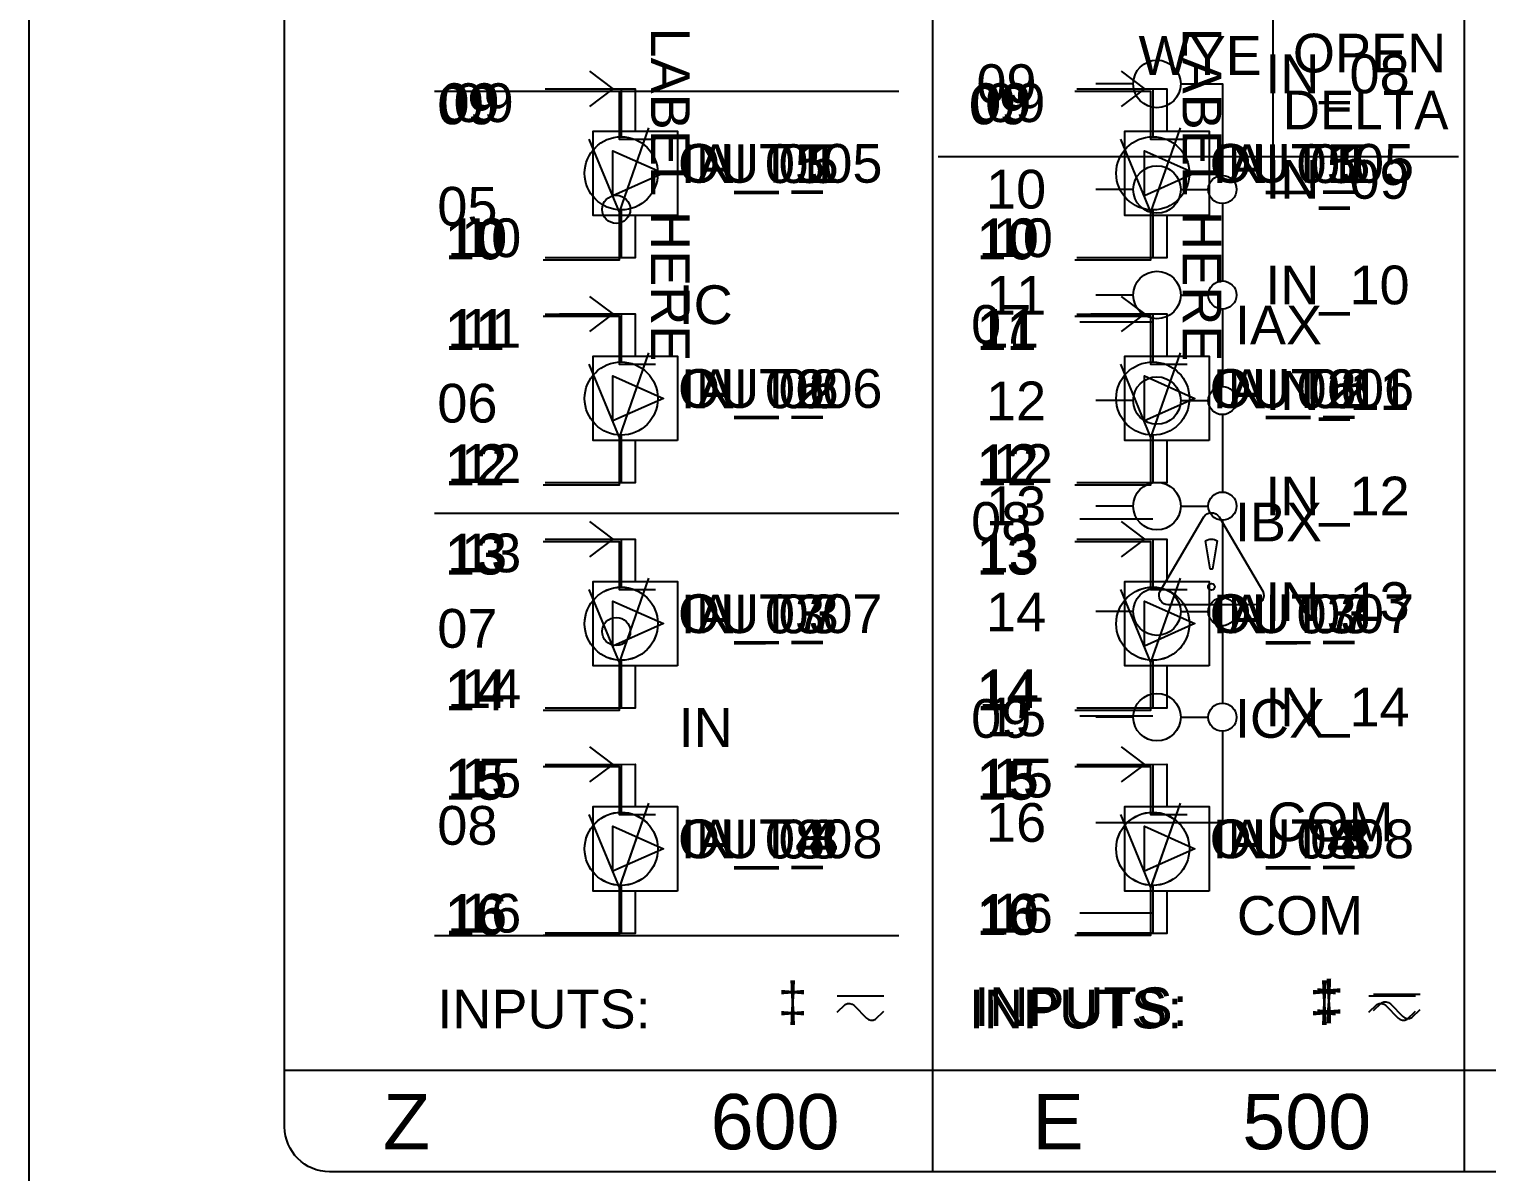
# Model space of a CAD drawing. Extents: x 1 to 23.7, y 0.2 to 17.
# Drawn here: x 15.579 to 18.17, y 11.35 to 13.38 of the extents above; entities that cross this region are included whole.
import ezdxf

# ---------------------------------------------------------------- set-up
doc = ezdxf.new("R2010")
doc.units = 0
doc.header["$MEASUREMENT"] = 0
for name, color, linetype in [('4_01__0-__EMPTY', 7, 'CONTINUOUS'), ('4_02__71___3__AVI', 7, 'CONTINUOUS'), ('4_03__73___3__ACI__3__AVI', 7, 'CONTINUOUS'), ('4_04__74___3__ACI__3__AVI', 7, 'CONTINUOUS'), ('4_05__1-___4__DI__4__DO__S', 7, 'CONTINUOUS'), ('4_06__B-___4__DI__4__DO__F', 7, 'CONTINUOUS'), ('4_07__C-___4__DI__3__DO', 7, 'CONTINUOUS'), ('4_08__2X___8__DO__STD_FORM', 7, 'CONTINUOUS'), ('4_09__2A___8__DO__STD_FORM', 7, 'CONTINUOUS'), ('4_10__2B___8__DO__STD__6__', 7, 'CONTINUOUS'), ('4_11__2C___8__DO__STD__2__', 7, 'CONTINUOUS'), ('4_12__3-___8__DI', 7, 'CONTINUOUS'), ('4_13__D-___14__DI', 7, 'CONTINUOUS'), ('4_14__5-___8__AI', 7, 'CONTINUOUS'), ('4_15__6-___4__AI__4__AO', 7, 'CONTINUOUS'), ('5_01__0-__EMPTY', 7, 'CONTINUOUS'), ('5_02__8-___4__ACI', 7, 'CONTINUOUS'), ('5_03__1-___4__DI__4__DO__S', 7, 'CONTINUOUS'), ('5_04__B-___4__DI__4__DO__F', 7, 'CONTINUOUS'), ('5_05__C-___4__DI__3__DO', 7, 'CONTINUOUS'), ('5_06__2X___8__DO__STD_FORM', 7, 'CONTINUOUS'), ('5_07__2A___8__DO__STD_FORM', 7, 'CONTINUOUS'), ('5_08__2B___8__DO__STD__6__', 7, 'CONTINUOUS'), ('5_09__2C___8__DO__STD__2__', 7, 'CONTINUOUS'), ('5_10__3-___8__DI', 7, 'CONTINUOUS'), ('5_11__5-___8__AI', 7, 'CONTINUOUS'), ('5_12__6-___4__AI__4__AO', 7, 'CONTINUOUS'), ('6_00_____DWG', 7, 'CONTINUOUS')]:
    doc.layers.add(name, color=color, linetype=linetype)
doc.styles.add('ARIAL', font='arial.ttf')

msp = doc.modelspace()

# ---------------------------------------------------------------- linework, layer by layer
at = {"layer": '4_02__71___3__AVI'}
for points in [[(17.7892, 15.2095), (17.7892, 13.1535)], [(17.1946, 13.1535), (18.1196, 13.1535)]]:
    msp.add_lwpolyline(points, dxfattribs=at)
for points in [[(17.6939, 12.5134), (17.7714, 12.3811, -0.555022), (17.7568, 12.3567), (17.6036, 12.3567, -0.555022), (17.5891, 12.3811), (17.6666, 12.5134, -0.531445)], [(17.6698, 12.4704, -0.299493), (17.6907, 12.4704), (17.6825, 12.4208), (17.6819, 12.4202), (17.6786, 12.4202), (17.678, 12.4208), (17.6698, 12.4704)]]:
    msp.add_lwpolyline(points, format="xyb", close=True, dxfattribs=at)
msp.add_circle((17.6802, 12.3888), 0.00597, dxfattribs=at)
at = {"layer": '4_03__73___3__ACI__3__AVI'}
for points in [[(17.7892, 15.2095), (17.7892, 13.1535)], [(17.1946, 13.1535), (18.1196, 13.1535)], [(17.4462, 12.8595), (17.5762, 12.8595)], [(17.4462, 12.5096), (17.5762, 12.5096)], [(17.4462, 12.1596), (17.5762, 12.1596)], [(17.4462, 11.8097), (17.5762, 11.8097)]]:
    msp.add_lwpolyline(points, dxfattribs=at)
at = {"layer": '4_04__74___3__ACI__3__AVI'}
for points in [[(17.7892, 15.2095), (17.7892, 13.1535)], [(17.1946, 13.1535), (18.1196, 13.1535)], [(17.4462, 12.8595), (17.5762, 12.8595)], [(17.4462, 12.5096), (17.5762, 12.5096)], [(17.4462, 12.1596), (17.5762, 12.1596)], [(17.4462, 11.8097), (17.5762, 11.8097)]]:
    msp.add_lwpolyline(points, dxfattribs=at)
at = {"layer": '4_05__1-___4__DI__4__DO__S'}
for points in [[(17.4412, 13.2735), (17.5761, 13.2735), (17.5761, 13.1885)], [(17.5761, 13.0585), (17.5761, 12.9735), (17.4412, 12.9735)], [(17.4412, 12.8734), (17.5761, 12.8734), (17.5761, 12.7884)], [(17.5761, 12.6584), (17.5761, 12.5734), (17.4412, 12.5734)], [(17.4412, 12.4733), (17.5761, 12.4734), (17.5761, 12.3884)], [(17.5761, 12.2584), (17.5761, 12.1734), (17.4412, 12.1734)], [(17.4412, 12.0735), (17.5761, 12.0735), (17.5761, 11.9883)], [(17.5761, 11.8583), (17.5761, 11.7733), (17.4412, 11.7733)], [(17.9602, 11.6623), (18.0431, 11.6623)]]:
    msp.add_lwpolyline(points, dxfattribs=at)
msp.add_lwpolyline([(17.9602, 11.6334), (17.9742, 11.6471, -0.328455), (17.9901, 11.645), (18.0124, 11.6229, 0.339292), (18.0284, 11.6208), (18.0431, 11.6353)], format="xyb", dxfattribs=at)
for centre in [(17.5761, 13.1235), (17.5761, 12.7234), (17.5761, 12.3234), (17.5761, 11.9233)]:
    msp.add_circle(centre, 0.065, dxfattribs=at)
at = {"layer": '4_06__B-___4__DI__4__DO__F'}
for points in [[(17.4412, 13.2735), (17.5761, 13.2735), (17.5761, 13.1885)], [(17.5761, 13.0585), (17.5761, 12.9735), (17.4412, 12.9735)], [(17.4412, 12.8734), (17.5761, 12.8734), (17.5761, 12.7884)], [(17.5761, 12.6584), (17.5761, 12.5734), (17.4412, 12.5734)], [(17.4412, 12.4733), (17.5761, 12.4734), (17.5761, 12.3884)], [(17.5761, 12.2584), (17.5761, 12.1734), (17.4412, 12.1734)], [(17.4412, 12.0735), (17.5761, 12.0735), (17.5761, 11.9883)], [(17.5761, 11.8583), (17.5761, 11.7733), (17.4412, 11.7733)], [(17.9602, 11.6623), (18.0431, 11.6623)]]:
    msp.add_lwpolyline(points, dxfattribs=at)
msp.add_lwpolyline([(17.9602, 11.6334), (17.9742, 11.6471, -0.328455), (17.9901, 11.645), (18.0124, 11.6229, 0.339292), (18.0284, 11.6208), (18.0431, 11.6353)], format="xyb", dxfattribs=at)
for centre in [(17.5761, 13.1235), (17.5761, 12.7234), (17.5761, 12.3233), (17.5761, 11.9235)]:
    msp.add_circle(centre, 0.065, dxfattribs=at)
at = {"layer": '4_07__C-___4__DI__3__DO'}
for points in [[(17.4412, 13.2735), (17.5761, 13.2735), (17.5761, 13.1885)], [(17.5761, 13.0585), (17.5761, 12.9735), (17.4412, 12.9735)], [(17.4412, 12.8734), (17.5761, 12.8734), (17.5761, 12.7884)], [(17.5761, 12.6584), (17.5761, 12.5734), (17.4412, 12.5734)], [(17.4412, 12.4733), (17.5761, 12.4734), (17.5761, 12.3884)], [(17.5761, 12.2584), (17.5761, 12.1734), (17.4412, 12.1734)], [(17.4412, 12.0735), (17.5761, 12.0735), (17.5761, 11.9883)], [(17.5761, 11.8583), (17.5761, 11.7733), (17.4412, 11.7733)], [(17.9602, 11.6623), (18.0431, 11.6623)]]:
    msp.add_lwpolyline(points, dxfattribs=at)
msp.add_lwpolyline([(17.9602, 11.6334), (17.9742, 11.6471, -0.328455), (17.9901, 11.645), (18.0124, 11.6229, 0.339292), (18.0284, 11.6208), (18.0431, 11.6353)], format="xyb", dxfattribs=at)
for centre in [(17.5761, 13.1235), (17.5761, 12.7234), (17.5761, 12.3233), (17.5761, 11.9235)]:
    msp.add_circle(centre, 0.065, dxfattribs=at)
at = {"layer": '4_08__2X___8__DO__STD_FORM'}
for points in [[(17.4373, 13.2695), (17.5722, 13.2695), (17.5722, 13.1844)], [(17.5186, 13.1844), (17.5722, 13.0544), (17.5722, 12.9694), (17.4373, 12.9694)], [(17.4373, 12.8695), (17.5722, 12.8695), (17.5722, 12.7844)], [(17.5186, 12.7844), (17.5722, 12.6544), (17.5722, 12.5694), (17.4373, 12.5694)], [(17.4373, 12.4696), (17.5722, 12.4696), (17.5722, 12.3845)], [(17.5186, 12.3844), (17.5722, 12.2544), (17.5722, 12.1695), (17.4373, 12.1695)], [(17.4373, 12.0696), (17.5722, 12.0696), (17.5722, 11.9845)], [(17.5186, 11.9844), (17.5722, 11.8545), (17.5722, 11.7695), (17.4373, 11.7695)]]:
    msp.add_lwpolyline(points, dxfattribs=at)
at = {"layer": '4_09__2A___8__DO__STD_FORM'}
for points in [[(17.4373, 13.2695), (17.5723, 13.2695), (17.5723, 13.2695), (17.5723, 13.1844), (17.6373, 13.1844)], [(17.6248, 13.2044), (17.5722, 13.0544), (17.5723, 12.9694), (17.4373, 12.9694)], [(17.4373, 12.8695), (17.5723, 12.8695), (17.5723, 12.8695), (17.5723, 12.7844), (17.6373, 12.7844)], [(17.6248, 12.8044), (17.5722, 12.6544), (17.5723, 12.5694), (17.4373, 12.5694)], [(17.4373, 12.4696), (17.5723, 12.4696), (17.5723, 12.4696), (17.5723, 12.3844), (17.6373, 12.3844)], [(17.6248, 12.4044), (17.5722, 12.2544), (17.5723, 12.1695), (17.4373, 12.1695)], [(17.4373, 12.0696), (17.5723, 12.0696), (17.5723, 12.0696), (17.5723, 11.9845), (17.6373, 11.9845)], [(17.6248, 12.0045), (17.5722, 11.8545), (17.5723, 11.7695), (17.4373, 11.7695)]]:
    msp.add_lwpolyline(points, dxfattribs=at)
at = {"layer": '4_10__2B___8__DO__STD__6__'}
for points in [[(17.4373, 13.2695), (17.5722, 13.2695), (17.5722, 13.1844)], [(17.5186, 13.1844), (17.5722, 13.0544), (17.5722, 12.9694), (17.4373, 12.9694)], [(17.4373, 12.8695), (17.5722, 12.8695), (17.5722, 12.7844)], [(17.5186, 12.7844), (17.5722, 12.6544), (17.5722, 12.5694), (17.4373, 12.5694)], [(17.4373, 12.4696), (17.5723, 12.4696), (17.5723, 12.4696), (17.5723, 12.3844), (17.6373, 12.3844)], [(17.6248, 12.4044), (17.5722, 12.2544), (17.5723, 12.1695), (17.4373, 12.1695)], [(17.4373, 12.0696), (17.5723, 12.0696), (17.5723, 12.0696), (17.5723, 11.9845), (17.6373, 11.9845)], [(17.6248, 12.0045), (17.5722, 11.8545), (17.5723, 11.7695), (17.4373, 11.7695)]]:
    msp.add_lwpolyline(points, dxfattribs=at)
at = {"layer": '4_11__2C___8__DO__STD__2__'}
for points in [[(17.4373, 13.2695), (17.5723, 13.2695), (17.5723, 13.2695), (17.5723, 13.1844), (17.6373, 13.1844)], [(17.6248, 13.2044), (17.5722, 13.0544), (17.5723, 12.9694), (17.4373, 12.9694)], [(17.4373, 12.8695), (17.5723, 12.8695), (17.5723, 12.8695), (17.5723, 12.7844), (17.6373, 12.7844)], [(17.6248, 12.8044), (17.5722, 12.6544), (17.5723, 12.5694), (17.4373, 12.5694)], [(17.4373, 12.4696), (17.5723, 12.4696), (17.5723, 12.4696), (17.5723, 12.3844), (17.6373, 12.3844)], [(17.6248, 12.4044), (17.5722, 12.2544), (17.5723, 12.1695), (17.4373, 12.1695)], [(17.4373, 12.0696), (17.5723, 12.0696), (17.5723, 12.0696), (17.5723, 11.9845), (17.6373, 11.9845)], [(17.6248, 12.0045), (17.5722, 11.8544), (17.5723, 11.7695), (17.4373, 11.7695)]]:
    msp.add_lwpolyline(points, dxfattribs=at)
at = {"layer": '4_12__3-___8__DI'}
for points in [[(17.4412, 13.2735), (17.5761, 13.2735), (17.5761, 13.1885)], [(17.5761, 13.0585), (17.5761, 12.9735), (17.4412, 12.9735)], [(17.4412, 12.8734), (17.5761, 12.8734), (17.5761, 12.7884)], [(17.5761, 12.6584), (17.5761, 12.5734), (17.4412, 12.5734)], [(17.4412, 12.4734), (17.5761, 12.4734), (17.5761, 12.3884)], [(17.5761, 12.2584), (17.5761, 12.1734), (17.4412, 12.1734)], [(17.4412, 12.0735), (17.5761, 12.0735), (17.5761, 11.9885)], [(17.5761, 11.8585), (17.5761, 11.7735), (17.4412, 11.7735)], [(17.9602, 11.6623), (18.0431, 11.6623)]]:
    msp.add_lwpolyline(points, dxfattribs=at)
msp.add_lwpolyline([(17.9602, 11.6334), (17.9742, 11.6471, -0.328455), (17.9901, 11.645), (18.0124, 11.6229, 0.339292), (18.0284, 11.6208), (18.0431, 11.6353)], format="xyb", dxfattribs=at)
for centre in [(17.5761, 13.1235), (17.5761, 12.7234), (17.5761, 12.3234), (17.5761, 11.9235)]:
    msp.add_circle(centre, 0.065, dxfattribs=at)
at = {"layer": '4_13__D-___14__DI'}
for points in [[(17.5413, 13.2823), (17.4748, 13.2823)], [(17.6258, 13.2823), (17.6998, 13.2823), (17.6998, 13.1198)], [(17.5413, 13.0948), (17.4748, 13.0948)], [(17.6258, 13.0948), (17.6749, 13.0948)], [(17.6998, 13.0698), (17.6998, 12.9323)], [(17.5413, 12.9073), (17.4748, 12.9073)], [(17.6258, 12.9073), (17.6749, 12.9073)], [(17.6998, 12.8823), (17.6998, 12.7448)], [(17.5413, 12.7198), (17.4748, 12.7198)], [(17.6258, 12.7198), (17.6749, 12.7198)], [(17.6998, 12.6948), (17.6998, 12.5573)], [(17.5413, 12.5323), (17.4748, 12.5323)], [(17.6258, 12.5323), (17.6749, 12.5323)], [(17.6998, 12.5073), (17.6998, 12.3698)], [(17.5413, 12.3448), (17.4748, 12.3448)], [(17.6258, 12.3448), (17.6749, 12.3448)], [(17.6998, 12.3198), (17.6998, 12.1823)], [(17.5413, 12.1573), (17.4748, 12.1573)], [(17.6258, 12.1573), (17.6749, 12.1573)], [(17.6998, 12.1323), (17.6998, 11.9698), (17.4748, 11.9698)], [(17.9684, 11.6653), (18.0514, 11.6653)]]:
    msp.add_lwpolyline(points, dxfattribs=at)
msp.add_lwpolyline([(17.9684, 11.6363), (17.9824, 11.6501, -0.328455), (17.9984, 11.648), (18.0206, 11.6258, 0.339292), (18.0366, 11.6237), (18.0514, 11.6383)], format="xyb", dxfattribs=at)
for centre, radius in [((17.5835, 13.2823), 0.0422), ((17.5835, 13.0948), 0.0422), ((17.6998, 13.0948), 0.025), ((17.5835, 12.9073), 0.0422), ((17.6998, 12.9073), 0.025), ((17.5835, 12.7198), 0.0422), ((17.6998, 12.7198), 0.025), ((17.5835, 12.5323), 0.0422), ((17.6998, 12.5323), 0.025), ((17.5835, 12.3448), 0.0422), ((17.6998, 12.3448), 0.025), ((17.5835, 12.1573), 0.0422), ((17.6998, 12.1573), 0.025)]:
    msp.add_circle(centre, radius, dxfattribs=at)
at = {"layer": '4_14__5-___8__AI'}
for points in [[(17.5199, 13.3049), (17.5612, 13.2736), (17.5199, 13.2424)], [(17.4662, 13.2737), (17.6011, 13.2737), (17.6011, 13.1987)], [(17.6761, 13.0487), (17.5261, 13.0487), (17.5261, 13.1986), (17.6761, 13.1986), (17.6761, 13.0487)], [(17.5611, 13.0837), (17.5611, 13.1637), (17.6511, 13.1237), (17.5611, 13.0837)], [(17.6011, 13.0486), (17.6011, 12.9735), (17.4662, 12.9735)], [(17.5199, 12.9049), (17.5612, 12.8736), (17.5199, 12.8424)], [(17.4662, 12.8737), (17.6011, 12.8737), (17.6011, 12.7986)], [(17.6761, 12.6486), (17.5261, 12.6486), (17.5261, 12.7986), (17.6761, 12.7986), (17.6761, 12.6486)], [(17.5611, 12.6836), (17.5611, 12.7636), (17.6511, 12.7236), (17.5611, 12.6836)], [(17.6011, 12.6486), (17.6011, 12.5735), (17.4662, 12.5735)], [(17.5199, 12.5048), (17.5612, 12.4736), (17.5199, 12.4424)], [(17.4662, 12.4736), (17.6011, 12.4736), (17.6011, 12.3985)], [(17.6761, 12.2485), (17.5261, 12.2485), (17.5261, 12.3985), (17.6761, 12.3985), (17.6761, 12.2485)], [(17.5611, 12.2836), (17.5611, 12.3636), (17.6511, 12.3235), (17.5611, 12.2836)], [(17.6011, 12.2485), (17.6011, 12.1734), (17.4662, 12.1734)], [(17.5199, 12.1048), (17.5612, 12.0735), (17.5199, 12.0423)], [(17.4662, 12.0735), (17.6011, 12.0736), (17.6011, 11.9985)], [(17.6761, 11.8485), (17.5261, 11.8485), (17.5261, 11.9985), (17.6761, 11.9985), (17.6761, 11.8485)], [(17.5611, 11.8835), (17.5611, 11.9635), (17.6511, 11.9235), (17.5611, 11.8835)], [(17.6011, 11.8484), (17.6011, 11.7733), (17.4662, 11.7733)]]:
    msp.add_lwpolyline(points, dxfattribs=at)
at = {"layer": '4_15__6-___4__AI__4__AO'}
for points in [[(17.5199, 13.3049), (17.5612, 13.2736), (17.5199, 13.2424)], [(17.4662, 13.2737), (17.6011, 13.2737), (17.6011, 13.1987)], [(17.6761, 13.0487), (17.5261, 13.0487), (17.5261, 13.1986), (17.6761, 13.1986), (17.6761, 13.0487)], [(17.5611, 13.0837), (17.5611, 13.1637), (17.6511, 13.1237), (17.5611, 13.0837)], [(17.6011, 13.0486), (17.6011, 12.9735), (17.4662, 12.9735)], [(17.5199, 12.9049), (17.5612, 12.8736), (17.5199, 12.8424)], [(17.4662, 12.8737), (17.6011, 12.8737), (17.6011, 12.7986)], [(17.6761, 12.6486), (17.5261, 12.6486), (17.5261, 12.7986), (17.6761, 12.7986), (17.6761, 12.6486)], [(17.5611, 12.6836), (17.5611, 12.7636), (17.6511, 12.7236), (17.5611, 12.6836)], [(17.6011, 12.6486), (17.6011, 12.5735), (17.4662, 12.5735)], [(17.5199, 12.5048), (17.5612, 12.4736), (17.5199, 12.4424)], [(17.4662, 12.4736), (17.6011, 12.4736), (17.6011, 12.3985)], [(17.6761, 12.2485), (17.5261, 12.2485), (17.5261, 12.3985), (17.6761, 12.3985), (17.6761, 12.2485)], [(17.5611, 12.2836), (17.5611, 12.3636), (17.6511, 12.3235), (17.5611, 12.2836)], [(17.6011, 12.2485), (17.6011, 12.1734), (17.4662, 12.1734)], [(17.5199, 12.1048), (17.5612, 12.0735), (17.5199, 12.0423)], [(17.4662, 12.0735), (17.6011, 12.0736), (17.6011, 11.9985)], [(17.6761, 11.8485), (17.5261, 11.8485), (17.5261, 11.9985), (17.6761, 11.9985), (17.6761, 11.8485)], [(17.5611, 11.8835), (17.5611, 11.9635), (17.6511, 11.9235), (17.5611, 11.8835)], [(17.6011, 11.8484), (17.6011, 11.7733), (17.4662, 11.7733)]]:
    msp.add_lwpolyline(points, dxfattribs=at)
at = {"layer": '5_02__8-___4__ACI'}
for points in [[(16.2995, 13.2695), (17.1246, 13.2695)], [(16.2995, 12.5196), (17.1246, 12.5196)], [(16.2995, 11.7696), (17.1246, 11.7696)]]:
    msp.add_lwpolyline(points, dxfattribs=at)
for centre in [(16.6223, 13.0595), (16.6223, 12.3096)]:
    msp.add_circle(centre, 0.025, dxfattribs=at)
at = {"layer": '5_03__1-___4__DI__4__DO__S'}
for points in [[(16.4962, 13.2735), (16.6312, 13.2735), (16.6312, 13.1885)], [(16.6312, 13.0585), (16.6312, 12.9735), (16.4962, 12.9735)], [(16.4962, 12.8734), (16.6312, 12.8734), (16.6312, 12.7884)], [(16.6312, 12.6584), (16.6312, 12.5734), (16.4962, 12.5734)], [(16.4962, 12.4733), (16.6312, 12.4734), (16.6312, 12.3884)], [(16.6312, 12.2584), (16.6312, 12.1734), (16.4962, 12.1734)], [(16.4962, 12.0735), (16.6312, 12.0735), (16.6312, 11.9883)], [(16.6312, 11.8583), (16.6312, 11.7733), (16.4962, 11.7733)], [(17.0152, 11.6623), (17.0981, 11.6623)]]:
    msp.add_lwpolyline(points, dxfattribs=at)
msp.add_lwpolyline([(17.0152, 11.6334), (17.0292, 11.6471, -0.328455), (17.0451, 11.645), (17.0674, 11.6229, 0.339292), (17.0834, 11.6208), (17.0981, 11.6353)], format="xyb", dxfattribs=at)
for centre in [(16.6312, 13.1235), (16.6312, 12.7234), (16.6312, 12.3234), (16.6312, 11.9233)]:
    msp.add_circle(centre, 0.065, dxfattribs=at)
at = {"layer": '5_04__B-___4__DI__4__DO__F'}
for points in [[(16.4962, 13.2735), (16.6312, 13.2735), (16.6312, 13.1885)], [(16.6312, 13.0585), (16.6312, 12.9735), (16.4962, 12.9735)], [(16.4962, 12.8734), (16.6312, 12.8734), (16.6312, 12.7884)], [(16.6312, 12.6584), (16.6312, 12.5734), (16.4962, 12.5734)], [(16.4962, 12.4733), (16.6312, 12.4734), (16.6312, 12.3884)], [(16.6312, 12.2584), (16.6312, 12.1734), (16.4962, 12.1734)], [(16.4962, 12.0735), (16.6312, 12.0735), (16.6312, 11.9883)], [(16.6312, 11.8583), (16.6312, 11.7733), (16.4962, 11.7733)], [(17.0152, 11.6623), (17.0981, 11.6623)]]:
    msp.add_lwpolyline(points, dxfattribs=at)
msp.add_lwpolyline([(17.0152, 11.6334), (17.0292, 11.6471, -0.328455), (17.0451, 11.645), (17.0674, 11.6229, 0.339292), (17.0834, 11.6208), (17.0981, 11.6353)], format="xyb", dxfattribs=at)
for centre in [(16.6312, 13.1235), (16.6312, 12.7234), (16.6312, 12.3233), (16.6312, 11.9235)]:
    msp.add_circle(centre, 0.065, dxfattribs=at)
at = {"layer": '5_05__C-___4__DI__3__DO'}
for points in [[(16.4962, 13.2735), (16.6312, 13.2735), (16.6312, 13.1885)], [(16.6312, 13.0585), (16.6312, 12.9735), (16.4962, 12.9735)], [(16.4962, 12.8734), (16.6312, 12.8734), (16.6312, 12.7884)], [(16.6312, 12.6584), (16.6312, 12.5734), (16.4962, 12.5734)], [(16.4962, 12.4733), (16.6312, 12.4734), (16.6312, 12.3884)], [(16.6312, 12.2584), (16.6312, 12.1734), (16.4962, 12.1734)], [(16.4962, 12.0735), (16.6312, 12.0735), (16.6312, 11.9883)], [(16.6312, 11.8583), (16.6312, 11.7733), (16.4962, 11.7733)], [(17.0152, 11.6623), (17.0981, 11.6623)]]:
    msp.add_lwpolyline(points, dxfattribs=at)
msp.add_lwpolyline([(17.0152, 11.6334), (17.0292, 11.6471, -0.328455), (17.0451, 11.645), (17.0674, 11.6229, 0.339292), (17.0834, 11.6208), (17.0981, 11.6353)], format="xyb", dxfattribs=at)
for centre in [(16.6312, 13.1235), (16.6312, 12.7234), (16.6312, 12.3233), (16.6312, 11.9235)]:
    msp.add_circle(centre, 0.065, dxfattribs=at)
at = {"layer": '5_06__2X___8__DO__STD_FORM'}
for points in [[(16.4923, 13.2695), (16.6273, 13.2695), (16.6273, 13.1844)], [(16.5736, 13.1844), (16.6273, 13.0544), (16.6273, 12.9694), (16.4923, 12.9694)], [(16.4923, 12.8695), (16.6273, 12.8695), (16.6273, 12.7844)], [(16.5736, 12.7844), (16.6273, 12.6544), (16.6273, 12.5694), (16.4923, 12.5694)], [(16.4923, 12.4696), (16.6273, 12.4696), (16.6273, 12.3845)], [(16.5736, 12.3844), (16.6273, 12.2544), (16.6273, 12.1695), (16.4923, 12.1695)], [(16.4923, 12.0696), (16.6273, 12.0696), (16.6273, 11.9845)], [(16.5736, 11.9844), (16.6273, 11.8545), (16.6273, 11.7695), (16.4923, 11.7695)]]:
    msp.add_lwpolyline(points, dxfattribs=at)
at = {"layer": '5_07__2A___8__DO__STD_FORM'}
for points in [[(16.4923, 13.2695), (16.6273, 13.2695), (16.6273, 13.2695), (16.6273, 13.1844), (16.6923, 13.1844)], [(16.6798, 13.2044), (16.6273, 13.0544), (16.6273, 12.9694), (16.4923, 12.9694)], [(16.4923, 12.8695), (16.6273, 12.8695), (16.6273, 12.8695), (16.6273, 12.7844), (16.6923, 12.7844)], [(16.6798, 12.8044), (16.6273, 12.6544), (16.6273, 12.5694), (16.4923, 12.5694)], [(16.4923, 12.4696), (16.6273, 12.4696), (16.6273, 12.4696), (16.6273, 12.3844), (16.6923, 12.3844)], [(16.6798, 12.4044), (16.6273, 12.2544), (16.6273, 12.1695), (16.4923, 12.1695)], [(16.4923, 12.0696), (16.6273, 12.0696), (16.6273, 12.0696), (16.6273, 11.9845), (16.6923, 11.9845)], [(16.6798, 12.0045), (16.6273, 11.8545), (16.6273, 11.7695), (16.4923, 11.7695)]]:
    msp.add_lwpolyline(points, dxfattribs=at)
at = {"layer": '5_08__2B___8__DO__STD__6__'}
for points in [[(16.4923, 13.2695), (16.6273, 13.2695), (16.6273, 13.1844)], [(16.5736, 13.1844), (16.6273, 13.0544), (16.6273, 12.9694), (16.4923, 12.9694)], [(16.4923, 12.8695), (16.6273, 12.8695), (16.6273, 12.7844)], [(16.5736, 12.7844), (16.6273, 12.6544), (16.6273, 12.5694), (16.4923, 12.5694)], [(16.4923, 12.4696), (16.6273, 12.4696), (16.6273, 12.4696), (16.6273, 12.3844), (16.6923, 12.3844)], [(16.6798, 12.4044), (16.6273, 12.2544), (16.6273, 12.1695), (16.4923, 12.1695)], [(16.4923, 12.0696), (16.6273, 12.0696), (16.6273, 12.0696), (16.6273, 11.9845), (16.6923, 11.9845)], [(16.6798, 12.0045), (16.6273, 11.8545), (16.6273, 11.7695), (16.4923, 11.7695)]]:
    msp.add_lwpolyline(points, dxfattribs=at)
at = {"layer": '5_09__2C___8__DO__STD__2__'}
for points in [[(16.4923, 13.2695), (16.6273, 13.2695), (16.6273, 13.2695), (16.6273, 13.1844), (16.6923, 13.1844)], [(16.6798, 13.2044), (16.6273, 13.0544), (16.6273, 12.9694), (16.4923, 12.9694)], [(16.4923, 12.8695), (16.6273, 12.8695), (16.6273, 12.8695), (16.6273, 12.7844), (16.6923, 12.7844)], [(16.6798, 12.8044), (16.6273, 12.6544), (16.6273, 12.5694), (16.4923, 12.5694)], [(16.4923, 12.4696), (16.6273, 12.4696), (16.6273, 12.4696), (16.6273, 12.3844), (16.6923, 12.3844)], [(16.6798, 12.4044), (16.6273, 12.2544), (16.6273, 12.1695), (16.4923, 12.1695)], [(16.4923, 12.0696), (16.6273, 12.0696), (16.6273, 12.0696), (16.6273, 11.9845), (16.6923, 11.9845)], [(16.6798, 12.0045), (16.6273, 11.8544), (16.6273, 11.7695), (16.4923, 11.7695)]]:
    msp.add_lwpolyline(points, dxfattribs=at)
at = {"layer": '5_10__3-___8__DI'}
for points in [[(16.4962, 13.2735), (16.6312, 13.2735), (16.6312, 13.1885)], [(16.6312, 13.0585), (16.6312, 12.9735), (16.4962, 12.9735)], [(16.4962, 12.8734), (16.6312, 12.8734), (16.6312, 12.7884)], [(16.6312, 12.6584), (16.6312, 12.5734), (16.4962, 12.5734)], [(16.4962, 12.4734), (16.6312, 12.4734), (16.6312, 12.3884)], [(16.6312, 12.2584), (16.6312, 12.1734), (16.4962, 12.1734)], [(16.4962, 12.0735), (16.6312, 12.0735), (16.6312, 11.9885)], [(16.6312, 11.8585), (16.6312, 11.7735), (16.4962, 11.7735)], [(17.0152, 11.6623), (17.0981, 11.6623)]]:
    msp.add_lwpolyline(points, dxfattribs=at)
msp.add_lwpolyline([(17.0152, 11.6334), (17.0292, 11.6471, -0.328455), (17.0451, 11.645), (17.0674, 11.6229, 0.339292), (17.0834, 11.6208), (17.0981, 11.6353)], format="xyb", dxfattribs=at)
for centre in [(16.6312, 13.1235), (16.6312, 12.7234), (16.6312, 12.3234), (16.6312, 11.9235)]:
    msp.add_circle(centre, 0.065, dxfattribs=at)
at = {"layer": '5_11__5-___8__AI'}
for points in [[(16.5749, 13.3049), (16.6162, 13.2736), (16.5749, 13.2424)], [(16.5212, 13.2737), (16.6561, 13.2737), (16.6561, 13.1987)], [(16.7311, 13.0487), (16.5811, 13.0487), (16.5811, 13.1986), (16.7311, 13.1986), (16.7311, 13.0487)], [(16.6161, 13.0837), (16.6161, 13.1637), (16.7061, 13.1237), (16.6161, 13.0837)], [(16.6561, 13.0486), (16.6561, 12.9735), (16.5212, 12.9735)], [(16.5749, 12.9049), (16.6162, 12.8736), (16.5749, 12.8424)], [(16.5212, 12.8737), (16.6561, 12.8737), (16.6561, 12.7986)], [(16.7311, 12.6486), (16.5811, 12.6486), (16.5811, 12.7986), (16.7311, 12.7986), (16.7311, 12.6486)], [(16.6161, 12.6836), (16.6161, 12.7636), (16.7061, 12.7236), (16.6161, 12.6836)], [(16.6561, 12.6486), (16.6561, 12.5735), (16.5212, 12.5735)], [(16.5749, 12.5048), (16.6162, 12.4736), (16.5749, 12.4424)], [(16.5212, 12.4736), (16.6561, 12.4736), (16.6561, 12.3985)], [(16.7311, 12.2485), (16.5811, 12.2485), (16.5811, 12.3985), (16.7311, 12.3985), (16.7311, 12.2485)], [(16.6161, 12.2836), (16.6161, 12.3636), (16.7061, 12.3235), (16.6161, 12.2836)], [(16.6561, 12.2485), (16.6561, 12.1734), (16.5212, 12.1734)], [(16.5749, 12.1048), (16.6162, 12.0735), (16.5749, 12.0423)], [(16.5212, 12.0735), (16.6561, 12.0736), (16.6561, 11.9985)], [(16.7311, 11.8485), (16.5811, 11.8485), (16.5811, 11.9985), (16.7311, 11.9985), (16.7311, 11.8485)], [(16.6161, 11.8835), (16.6161, 11.9635), (16.7061, 11.9235), (16.6161, 11.8835)], [(16.6561, 11.8484), (16.6561, 11.7733), (16.5212, 11.7733)]]:
    msp.add_lwpolyline(points, dxfattribs=at)
at = {"layer": '5_12__6-___4__AI__4__AO'}
for points in [[(16.5749, 13.3049), (16.6162, 13.2736), (16.5749, 13.2424)], [(16.5212, 13.2737), (16.6561, 13.2737), (16.6561, 13.1987)], [(16.7311, 13.0487), (16.5811, 13.0487), (16.5811, 13.1986), (16.7311, 13.1986), (16.7311, 13.0487)], [(16.6161, 13.0837), (16.6161, 13.1637), (16.7061, 13.1237), (16.6161, 13.0837)], [(16.6561, 13.0486), (16.6561, 12.9735), (16.5212, 12.9735)], [(16.5749, 12.9049), (16.6162, 12.8736), (16.5749, 12.8424)], [(16.5212, 12.8737), (16.6561, 12.8737), (16.6561, 12.7986)], [(16.7311, 12.6486), (16.5811, 12.6486), (16.5811, 12.7986), (16.7311, 12.7986), (16.7311, 12.6486)], [(16.6161, 12.6836), (16.6161, 12.7636), (16.7061, 12.7236), (16.6161, 12.6836)], [(16.6561, 12.6486), (16.6561, 12.5735), (16.5212, 12.5735)], [(16.5749, 12.5048), (16.6162, 12.4736), (16.5749, 12.4424)], [(16.5212, 12.4736), (16.6561, 12.4736), (16.6561, 12.3985)], [(16.7311, 12.2485), (16.5811, 12.2485), (16.5811, 12.3985), (16.7311, 12.3985), (16.7311, 12.2485)], [(16.6161, 12.2836), (16.6161, 12.3636), (16.7061, 12.3235), (16.6161, 12.2836)], [(16.6561, 12.2485), (16.6561, 12.1734), (16.5212, 12.1734)], [(16.5749, 12.1048), (16.6162, 12.0735), (16.5749, 12.0423)], [(16.5212, 12.0735), (16.6561, 12.0736), (16.6561, 11.9985)], [(16.7311, 11.8485), (16.5811, 11.8485), (16.5811, 11.9985), (16.7311, 11.9985), (16.7311, 11.8485)], [(16.6161, 11.8835), (16.6161, 11.9635), (16.7061, 11.9235), (16.6161, 11.8835)], [(16.6561, 11.8484), (16.6561, 11.7733), (16.5212, 11.7733)]]:
    msp.add_lwpolyline(points, dxfattribs=at)
at = {"layer": '6_00_____DWG'}
for points in [[(22.8622, 16.1327), (22.8622, 11.1824), (15.5787, 11.1824), (15.5787, 16.1327)], [(17.1846, 15.2196), (17.1846, 11.3497)], [(18.1295, 15.2196), (18.1295, 11.3497)], [(22.3579, 11.5294), (16.0329, 11.5294)]]:
    msp.add_lwpolyline(points, dxfattribs=at)
msp.add_lwpolyline([(22.3579, 15.1396), (22.3579, 11.4297, -0.414213), (22.2779, 11.3497), (16.1129, 11.3497, -0.414212), (16.0329, 11.4297), (16.0329, 15.1396, -0.414211), (16.1129, 15.2196), (22.2779, 15.2196, -0.414219)], format="xyb", close=True, dxfattribs=at)

# ---------------------------------------------------------------- texts
at = {"layer": '4_01__0-__EMPTY', "style": 'ARIAL'}
msp.add_text('PLACE EXPANSION CARD LABEL HERE', height=0.068833, rotation=270, dxfattribs=at).set_placement((17.6291, 14.6114))
at = {"layer": '4_02__71___3__AVI', "style": 'ARIAL'}
for s, p in [('OPEN', (17.8251, 13.3027)), ('WYE', (17.5508, 13.2984))]:
    msp.add_text(s, height=0.06883, dxfattribs=at).set_placement(p)
at = {"layer": '4_02__71___3__AVI', "style": 'ARIAL', "width": 0.95}
msp.add_text('DELTA', height=0.06883, dxfattribs=at).set_placement((17.8073, 13.2016))
at = {"layer": '4_03__73___3__ACI__3__AVI', "style": 'ARIAL'}
for s, p in [('OPEN', (17.8251, 13.3027)), ('WYE', (17.5508, 13.2984)), ('07', (17.2532, 12.8206)), ('IAX', (17.722, 12.8195)), ('08', (17.2532, 12.4706)), ('IBX', (17.722, 12.4695)), ('09', (17.2532, 12.1207)), ('ICX', (17.722, 12.1207)), ('10', (17.2667, 11.7707)), ('COM', (17.7256, 11.7707))]:
    msp.add_text(s, height=0.06883, dxfattribs=at).set_placement(p)
at = {"layer": '4_03__73___3__ACI__3__AVI', "style": 'ARIAL', "width": 0.95}
msp.add_text('DELTA', height=0.06883, dxfattribs=at).set_placement((17.8073, 13.2016))
at = {"layer": '4_04__74___3__ACI__3__AVI', "style": 'ARIAL'}
for s, p in [('OPEN', (17.8251, 13.3027)), ('WYE', (17.5508, 13.2984)), ('07', (17.2532, 12.8206)), ('IAX', (17.722, 12.8195)), ('08', (17.2532, 12.4706)), ('IBX', (17.722, 12.4695)), ('09', (17.2532, 12.1207)), ('ICX', (17.722, 12.1207)), ('10', (17.2667, 11.7707)), ('COM', (17.7256, 11.7707))]:
    msp.add_text(s, height=0.06883, dxfattribs=at).set_placement(p)
at = {"layer": '4_04__74___3__ACI__3__AVI', "style": 'ARIAL', "width": 0.95}
msp.add_text('DELTA', height=0.06883, dxfattribs=at).set_placement((17.8073, 13.2016))
at = {"layer": '4_05__1-___4__DI__4__DO__S', "style": 'ARIAL'}
for s, height, p in [('09', 0.06883, (17.2532, 13.2146)), ('IN_01', 0.06883, (17.682, 13.1063)), ('10', 0.06883, (17.2666, 12.9746)), ('11', 0.06883, (17.2666, 12.8135)), ('IN_02', 0.06883, (17.682, 12.7062)), ('12', 0.06883, (17.2666, 12.5735)), ('13', 0.06883, (17.2666, 12.4147)), ('IN_03', 0.06883, (17.682, 12.3063)), ('14', 0.06883, (17.2666, 12.1735)), ('15', 0.06883, (17.2666, 12.0146)), ('IN_04', 0.06883, (17.682, 11.9063)), ('16', 0.06883, (17.2666, 11.7746)), ('‡', 0.0688, (17.8543, 11.6174)), ('INPUTS:', 0.06883, (17.2493, 11.6045))]:
    msp.add_text(s, height=height, dxfattribs=at).set_placement(p)
at = {"layer": '4_06__B-___4__DI__4__DO__F', "style": 'ARIAL'}
for s, height, p in [('09', 0.06883, (17.2532, 13.2146)), ('IN_01', 0.06883, (17.682, 13.1063)), ('10', 0.06883, (17.2666, 12.9746)), ('11', 0.06883, (17.2666, 12.8135)), ('IN_02', 0.06883, (17.682, 12.7062)), ('12', 0.06883, (17.2666, 12.5735)), ('13', 0.06883, (17.2666, 12.4147)), ('IN_03', 0.06883, (17.682, 12.3063)), ('14', 0.06883, (17.2666, 12.1735)), ('15', 0.06883, (17.2666, 12.0146)), ('IN_04', 0.06883, (17.682, 11.9063)), ('16', 0.06883, (17.2666, 11.7746)), ('‡', 0.0688, (17.8543, 11.6174)), ('INPUTS:', 0.06883, (17.2493, 11.6045))]:
    msp.add_text(s, height=height, dxfattribs=at).set_placement(p)
at = {"layer": '4_07__C-___4__DI__3__DO', "style": 'ARIAL'}
for s, height, p in [('09', 0.06883, (17.2532, 13.2146)), ('IN_01', 0.06883, (17.682, 13.1063)), ('10', 0.06883, (17.2666, 12.9746)), ('11', 0.06883, (17.2666, 12.8135)), ('IN_02', 0.06883, (17.682, 12.7062)), ('12', 0.06883, (17.2666, 12.5735)), ('13', 0.06883, (17.2666, 12.4147)), ('IN_03', 0.06883, (17.682, 12.3063)), ('14', 0.06883, (17.2666, 12.1735)), ('15', 0.06883, (17.2666, 12.0146)), ('IN_04', 0.06883, (17.682, 11.9063)), ('16', 0.06883, (17.2666, 11.7746)), ('‡', 0.0688, (17.8543, 11.6174)), ('INPUTS:', 0.06883, (17.2493, 11.6045))]:
    msp.add_text(s, height=height, dxfattribs=at).set_placement(p)
at = {"layer": '4_08__2X___8__DO__STD_FORM', "style": 'ARIAL'}
for s, p in [('09', (17.2493, 13.2106)), ('OUT_05', (17.6772, 13.1068)), ('10', (17.2627, 12.9706)), ('11', (17.2627, 12.8095)), ('OUT_06', (17.6772, 12.7068)), ('12', (17.2627, 12.5695)), ('13', (17.2627, 12.4107)), ('OUT_07', (17.6772, 12.3068)), ('14', (17.2627, 12.1695)), ('15', (17.2627, 12.0107)), ('OUT_08', (17.6772, 11.9068)), ('16', (17.2627, 11.7706))]:
    msp.add_text(s, height=0.06883, dxfattribs=at).set_placement(p)
at = {"layer": '4_09__2A___8__DO__STD_FORM', "style": 'ARIAL'}
for s, p in [('09', (17.2493, 13.2106)), ('OUT_05', (17.6772, 13.1068)), ('10', (17.2627, 12.9706)), ('11', (17.2627, 12.8095)), ('OUT_06', (17.6772, 12.7068)), ('12', (17.2627, 12.5695)), ('13', (17.2627, 12.4107)), ('OUT_07', (17.6772, 12.3068)), ('14', (17.2627, 12.1695)), ('15', (17.2627, 12.0107)), ('OUT_08', (17.6772, 11.9068)), ('16', (17.2627, 11.7706))]:
    msp.add_text(s, height=0.06883, dxfattribs=at).set_placement(p)
at = {"layer": '4_10__2B___8__DO__STD__6__', "style": 'ARIAL'}
for s, p in [('09', (17.2493, 13.2106)), ('OUT_05', (17.6772, 13.1068)), ('10', (17.2627, 12.9706)), ('11', (17.2627, 12.8095)), ('OUT_06', (17.6772, 12.7068)), ('12', (17.2627, 12.5695)), ('13', (17.2627, 12.4107)), ('OUT_07', (17.6772, 12.3068)), ('14', (17.2627, 12.1695)), ('15', (17.2627, 12.0107)), ('OUT_08', (17.6772, 11.9068)), ('16', (17.2627, 11.7706))]:
    msp.add_text(s, height=0.06883, dxfattribs=at).set_placement(p)
at = {"layer": '4_11__2C___8__DO__STD__2__', "style": 'ARIAL'}
for s, p in [('09', (17.2493, 13.2106)), ('OUT_05', (17.6772, 13.1068)), ('10', (17.2627, 12.9706)), ('11', (17.2627, 12.8095)), ('OUT_06', (17.6772, 12.7068)), ('12', (17.2627, 12.5695)), ('13', (17.2627, 12.4107)), ('OUT_07', (17.6772, 12.3068)), ('14', (17.2627, 12.1695)), ('15', (17.2627, 12.0107)), ('OUT_08', (17.6772, 11.9068)), ('16', (17.2627, 11.7706))]:
    msp.add_text(s, height=0.06883, dxfattribs=at).set_placement(p)
at = {"layer": '4_12__3-___8__DI', "style": 'ARIAL'}
for s, height, p in [('09', 0.06883, (17.2532, 13.2146)), ('IN_05', 0.06883, (17.682, 13.1063)), ('10', 0.06883, (17.2666, 12.9746)), ('11', 0.06883, (17.2666, 12.8135)), ('IN_06', 0.06883, (17.682, 12.7063)), ('12', 0.06883, (17.2666, 12.5735)), ('13', 0.06883, (17.2666, 12.4147)), ('IN_07', 0.06883, (17.682, 12.3063)), ('14', 0.06883, (17.2666, 12.1735)), ('15', 0.06883, (17.2666, 12.0146)), ('IN_08', 0.06883, (17.682, 11.9063)), ('16', 0.06883, (17.2666, 11.7746)), ('‡', 0.0688, (17.8543, 11.6174)), ('INPUTS:', 0.06883, (17.2493, 11.6045))]:
    msp.add_text(s, height=height, dxfattribs=at).set_placement(p)
at = {"layer": '4_13__D-___14__DI', "style": 'ARIAL'}
for s, height, p in [('IN_08', 0.06883, (17.7761, 13.2658)), ('09', 0.06883, (17.2625, 13.2484)), ('IN_09', 0.06883, (17.7761, 13.0783)), ('10', 0.06883, (17.2796, 13.0609)), ('IN_10', 0.06883, (17.7761, 12.8908)), ('11', 0.06883, (17.2796, 12.8723)), ('12', 0.06883, (17.2796, 12.6848)), ('IN_11', 0.06883, (17.7761, 12.7033)), ('13', 0.06883, (17.2796, 12.4984)), ('IN_12', 0.06883, (17.7761, 12.5158)), ('IN_13', 0.06883, (17.7761, 12.3283)), ('14', 0.06883, (17.2796, 12.3098)), ('IN_14', 0.06883, (17.7761, 12.1408)), ('15', 0.06883, (17.2796, 12.1234)), ('16', 0.06883, (17.2796, 11.9359)), ('COM', 0.06883, (17.7797, 11.937)), ('‡', 0.0688, (17.8624, 11.6203)), ('INPUTS:', 0.06883, (17.2587, 11.6085))]:
    msp.add_text(s, height=height, dxfattribs=at).set_placement(p)
at = {"layer": '4_14__5-___8__AI', "style": 'ARIAL'}
for s, p in [('09', (17.2782, 13.2146)), ('AI_05', (17.7115, 13.1063)), ('10', (17.2916, 12.9746)), ('11', (17.2916, 12.8135)), ('AI_06', (17.7115, 12.7063)), ('12', (17.2916, 12.5736)), ('13', (17.2916, 12.4147)), ('AI_07', (17.7115, 12.3064)), ('14', (17.2916, 12.1736)), ('15', (17.2916, 12.0147)), ('AI_08', (17.7115, 11.9063)), ('16', (17.2916, 11.7747))]:
    msp.add_text(s, height=0.06883, dxfattribs=at).set_placement(p)
at = {"layer": '4_15__6-___4__AI__4__AO', "style": 'ARIAL'}
for s, p in [('09', (17.2782, 13.2146)), ('AI_01', (17.7115, 13.1063)), ('10', (17.2916, 12.9746)), ('11', (17.2916, 12.8135)), ('AI_02', (17.7115, 12.7063)), ('12', (17.2916, 12.5736)), ('13', (17.2916, 12.4147)), ('AI_03', (17.7115, 12.3064)), ('14', (17.2916, 12.1736)), ('15', (17.2916, 12.0147)), ('AI_04', (17.7115, 11.9064)), ('16', (17.2916, 11.7747))]:
    msp.add_text(s, height=0.06883, dxfattribs=at).set_placement(p)
at = {"layer": '5_01__0-__EMPTY', "style": 'ARIAL'}
msp.add_text('PLACE EXPANSION CARD LABEL HERE', height=0.068833, rotation=270, dxfattribs=at).set_placement((16.6841, 14.6114))
at = {"layer": '5_02__8-___4__ACI', "style": 'ARIAL'}
for s, p in [('05', (16.3043, 13.0306)), ('IC', (16.7332, 12.8557)), ('06', (16.3043, 12.6807)), ('07', (16.3043, 12.2807)), ('IN', (16.7332, 12.1046)), ('08', (16.3043, 11.9307))]:
    msp.add_text(s, height=0.06883, dxfattribs=at).set_placement(p)
at = {"layer": '5_03__1-___4__DI__4__DO__S', "style": 'ARIAL'}
for s, height, p in [('09', 0.06883, (16.3082, 13.2146)), ('IN_01', 0.06883, (16.737, 13.1063)), ('10', 0.06883, (16.3216, 12.9746)), ('11', 0.06883, (16.3216, 12.8135)), ('IN_02', 0.06883, (16.737, 12.7062)), ('12', 0.06883, (16.3216, 12.5735)), ('13', 0.06883, (16.3216, 12.4147)), ('IN_03', 0.06883, (16.737, 12.3063)), ('14', 0.06883, (16.3216, 12.1735)), ('15', 0.06883, (16.3216, 12.0146)), ('IN_04', 0.06883, (16.737, 11.9063)), ('16', 0.06883, (16.3216, 11.7746)), ('‡', 0.0688, (16.9093, 11.6174)), ('INPUTS:', 0.06883, (16.3043, 11.6045))]:
    msp.add_text(s, height=height, dxfattribs=at).set_placement(p)
at = {"layer": '5_04__B-___4__DI__4__DO__F', "style": 'ARIAL'}
for s, height, p in [('09', 0.06883, (16.3082, 13.2146)), ('IN_01', 0.06883, (16.737, 13.1063)), ('10', 0.06883, (16.3216, 12.9746)), ('11', 0.06883, (16.3216, 12.8135)), ('IN_02', 0.06883, (16.737, 12.7062)), ('12', 0.06883, (16.3216, 12.5735)), ('13', 0.06883, (16.3216, 12.4147)), ('IN_03', 0.06883, (16.737, 12.3063)), ('14', 0.06883, (16.3216, 12.1735)), ('15', 0.06883, (16.3216, 12.0146)), ('IN_04', 0.06883, (16.737, 11.9063)), ('16', 0.06883, (16.3216, 11.7746)), ('‡', 0.0688, (16.9093, 11.6174)), ('INPUTS:', 0.06883, (16.3043, 11.6045))]:
    msp.add_text(s, height=height, dxfattribs=at).set_placement(p)
at = {"layer": '5_05__C-___4__DI__3__DO', "style": 'ARIAL'}
for s, height, p in [('09', 0.06883, (16.3082, 13.2146)), ('IN_01', 0.06883, (16.737, 13.1063)), ('10', 0.06883, (16.3216, 12.9746)), ('11', 0.06883, (16.3216, 12.8135)), ('IN_02', 0.06883, (16.737, 12.7062)), ('12', 0.06883, (16.3216, 12.5735)), ('13', 0.06883, (16.3216, 12.4147)), ('IN_03', 0.06883, (16.737, 12.3063)), ('14', 0.06883, (16.3216, 12.1735)), ('15', 0.06883, (16.3216, 12.0146)), ('IN_04', 0.06883, (16.737, 11.9063)), ('16', 0.06883, (16.3216, 11.7746)), ('‡', 0.0688, (16.9093, 11.6174)), ('INPUTS:', 0.06883, (16.3043, 11.6045))]:
    msp.add_text(s, height=height, dxfattribs=at).set_placement(p)
at = {"layer": '5_06__2X___8__DO__STD_FORM', "style": 'ARIAL'}
for s, p in [('09', (16.3043, 13.2106)), ('OUT_05', (16.7322, 13.1068)), ('10', (16.3178, 12.9706)), ('11', (16.3178, 12.8095)), ('OUT_06', (16.7322, 12.7068)), ('12', (16.3178, 12.5695)), ('13', (16.3178, 12.4107)), ('OUT_07', (16.7322, 12.3068)), ('14', (16.3178, 12.1695)), ('15', (16.3178, 12.0107)), ('OUT_08', (16.7322, 11.9068)), ('16', (16.3178, 11.7706))]:
    msp.add_text(s, height=0.06883, dxfattribs=at).set_placement(p)
at = {"layer": '5_07__2A___8__DO__STD_FORM', "style": 'ARIAL'}
for s, p in [('09', (16.3043, 13.2106)), ('OUT_05', (16.7322, 13.1068)), ('10', (16.3178, 12.9706)), ('11', (16.3178, 12.8095)), ('OUT_06', (16.7322, 12.7068)), ('12', (16.3178, 12.5695)), ('13', (16.3178, 12.4107)), ('OUT_07', (16.7322, 12.3068)), ('14', (16.3178, 12.1695)), ('15', (16.3178, 12.0107)), ('OUT_08', (16.7322, 11.9068)), ('16', (16.3178, 11.7706))]:
    msp.add_text(s, height=0.06883, dxfattribs=at).set_placement(p)
at = {"layer": '5_08__2B___8__DO__STD__6__', "style": 'ARIAL'}
for s, p in [('09', (16.3043, 13.2106)), ('OUT_05', (16.7322, 13.1068)), ('10', (16.3178, 12.9706)), ('11', (16.3178, 12.8095)), ('OUT_06', (16.7322, 12.7068)), ('12', (16.3178, 12.5695)), ('13', (16.3178, 12.4107)), ('OUT_07', (16.7322, 12.3068)), ('14', (16.3178, 12.1695)), ('15', (16.3178, 12.0107)), ('OUT_08', (16.7322, 11.9068)), ('16', (16.3178, 11.7706))]:
    msp.add_text(s, height=0.06883, dxfattribs=at).set_placement(p)
at = {"layer": '5_09__2C___8__DO__STD__2__', "style": 'ARIAL'}
for s, p in [('09', (16.3043, 13.2106)), ('OUT_05', (16.7322, 13.1068)), ('10', (16.3178, 12.9706)), ('11', (16.3178, 12.8095)), ('OUT_06', (16.7322, 12.7068)), ('12', (16.3178, 12.5695)), ('13', (16.3178, 12.4107)), ('OUT_07', (16.7322, 12.3068)), ('14', (16.3178, 12.1695)), ('15', (16.3178, 12.0107)), ('OUT_08', (16.7322, 11.9068)), ('16', (16.3178, 11.7706))]:
    msp.add_text(s, height=0.06883, dxfattribs=at).set_placement(p)
at = {"layer": '5_10__3-___8__DI', "style": 'ARIAL'}
for s, height, p in [('09', 0.06883, (16.3082, 13.2146)), ('IN_05', 0.06883, (16.737, 13.1063)), ('10', 0.06883, (16.3216, 12.9746)), ('11', 0.06883, (16.3216, 12.8135)), ('IN_06', 0.06883, (16.737, 12.7063)), ('12', 0.06883, (16.3216, 12.5735)), ('13', 0.06883, (16.3216, 12.4147)), ('IN_07', 0.06883, (16.737, 12.3063)), ('14', 0.06883, (16.3216, 12.1735)), ('15', 0.06883, (16.3216, 12.0146)), ('IN_08', 0.06883, (16.737, 11.9063)), ('16', 0.06883, (16.3216, 11.7746)), ('‡', 0.0688, (16.9093, 11.6174)), ('INPUTS:', 0.06883, (16.3043, 11.6045))]:
    msp.add_text(s, height=height, dxfattribs=at).set_placement(p)
at = {"layer": '5_11__5-___8__AI', "style": 'ARIAL'}
for s, p in [('09', (16.3332, 13.2146)), ('AI_05', (16.7665, 13.1063)), ('10', (16.3466, 12.9746)), ('11', (16.3466, 12.8135)), ('AI_06', (16.7665, 12.7063)), ('12', (16.3466, 12.5736)), ('13', (16.3466, 12.4147)), ('AI_07', (16.7665, 12.3064)), ('14', (16.3466, 12.1736)), ('15', (16.3466, 12.0147)), ('AI_08', (16.7665, 11.9063)), ('16', (16.3466, 11.7747))]:
    msp.add_text(s, height=0.06883, dxfattribs=at).set_placement(p)
at = {"layer": '5_12__6-___4__AI__4__AO', "style": 'ARIAL'}
for s, p in [('09', (16.3332, 13.2146)), ('AI_01', (16.7665, 13.1063)), ('10', (16.3466, 12.9746)), ('11', (16.3466, 12.8135)), ('AI_02', (16.7665, 12.7063)), ('12', (16.3466, 12.5736)), ('13', (16.3466, 12.4147)), ('AI_03', (16.7665, 12.3064)), ('14', (16.3466, 12.1736)), ('15', (16.3466, 12.0147)), ('AI_04', (16.7665, 11.9064)), ('16', (16.3466, 11.7747))]:
    msp.add_text(s, height=0.06883, dxfattribs=at).set_placement(p)
at = {"layer": '6_00_____DWG', "style": 'ARIAL'}
for s, height, p in [('Z', 0.0983, (16.2077, 11.3896)), ('600', 0.09833, (16.7901, 11.3896)), ('E', 0.0983, (17.3619, 11.3896)), ('500', 0.09833, (17.7351, 11.3896))]:
    msp.add_text(s, height=height, dxfattribs=at).set_placement(p)

doc.saveas('drawing.dxf')
